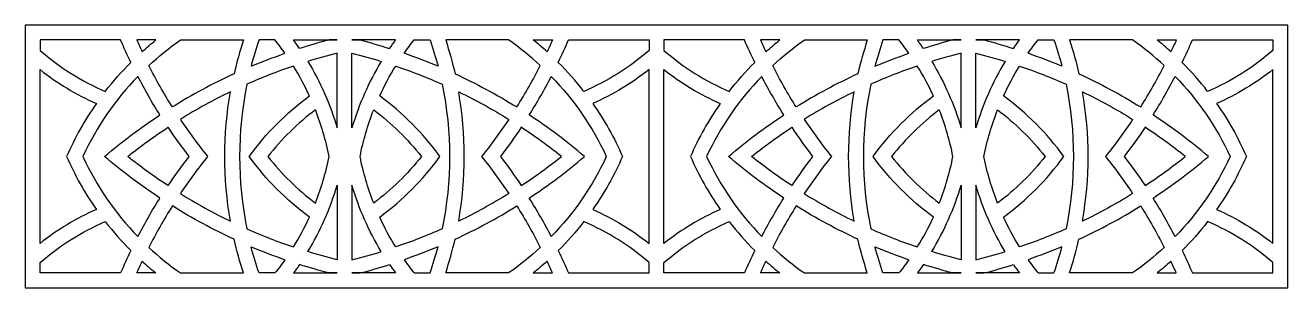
# Model space of a CAD drawing. Header units: millimetres. Extents: x 3952 to 6583, y 2215 to 2762.
import ezdxf

# ---------------------------------------------------------------- set-up
doc = ezdxf.new("R2010")
doc.units = ezdxf.units.MM
doc.layers.add('Layer 1', color=1, linetype='Continuous')

msp = doc.modelspace()

# ---------------------------------------------------------------- linework, layer by layer
at = {"layer": 'Layer 1'}
msp.add_lwpolyline([(3951.7, 2215.1), (6582.7, 2215.1), (6582.7, 2762.5), (3951.7, 2762.5)], close=True, dxfattribs=at)
for points in [[(3982.4, 2710, 0.077787), (4118.5, 2624.6, -0.03138), (4171.7, 2684.9, -0.011315), (4150.3, 2731.7), (3982.4, 2731.7)], [(4195.1, 2707.1, -0.014775), (4223.9, 2731.7), (4183.9, 2731.7, 0.006098)], [(4209.2, 2678.4, -0.034815), (4275.2, 2731.7), (4406.4, 2731.7, 0.023476), (4386.9, 2661.3, 0.031193), (4258.2, 2592, -0.022425)], [(4438.9, 2731.7, 0.019138), (4422.3, 2676.9, -0.016109), (4492.9, 2703.9, 0.015423), (4472, 2731.7)], [(4584.9, 2731.7, 0.013652), (4523.3, 2714, 0.009112), (4510.8, 2731.7), (4601.7, 2731.7)], [(4649.4, 2731.7, -0.013652), (4710.9, 2714, -0.009112), (4723.4, 2731.7), (4632.5, 2731.7)], [(4795.4, 2731.7, -0.019138), (4811.9, 2676.9, 0.016109), (4741.3, 2703.9, -0.015423), (4762.2, 2731.7)], [(5025, 2678.4, 0.034815), (4959, 2731.7), (4827.8, 2731.7, -0.023476), (4847.3, 2661.3, -0.031193), (4976, 2592, 0.022425)], [(5039.1, 2707.1, 0.014775), (5010.3, 2731.7), (5050.3, 2731.7, -0.006098)], [(5251.8, 2710, -0.077787), (5115.7, 2624.6, 0.03138), (5062.5, 2684.9, 0.011315), (5083.9, 2731.7), (5251.8, 2731.7)], [(5282.6, 2710, 0.077787), (5418.7, 2624.6, -0.03138), (5471.8, 2684.9, -0.011315), (5450.4, 2731.7), (5282.6, 2731.7)], [(5495.3, 2707.1, -0.014775), (5524.1, 2731.7), (5484, 2731.7, 0.006098)], [(5509.4, 2678.4, -0.034815), (5575.4, 2731.7), (5706.5, 2731.7, 0.023476), (5687, 2661.3, 0.031193), (5558.3, 2592, -0.022425)], [(5739, 2731.7, 0.019138), (5722.5, 2676.9, -0.016109), (5793, 2703.9, 0.015423), (5772.2, 2731.7)], [(5885, 2731.7, 0.013652), (5823.5, 2714, 0.009112), (5811, 2731.7), (5901.9, 2731.7)], [(5949.5, 2731.7, -0.013652), (6011, 2714, -0.009112), (6023.5, 2731.7), (5932.6, 2731.7)], [(6095.5, 2731.7, -0.019138), (6112, 2676.9, 0.016109), (6041.5, 2703.9, -0.015423), (6062.3, 2731.7)], [(6325.1, 2678.4, 0.034815), (6259.1, 2731.7), (6128, 2731.7, -0.023476), (6147.5, 2661.3, -0.031193), (6276.2, 2592, 0.022425)], [(6339.2, 2707.1, 0.014775), (6310.4, 2731.7), (6350.5, 2731.7, -0.006098)], [(6551.9, 2710, -0.077787), (6415.8, 2624.6, 0.03138), (6362.7, 2684.9, 0.011315), (6384, 2731.7), (6551.9, 2731.7)], [(4601.7, 2704.2, 0.013903), (4540.6, 2687.2, -0.064037), (4601.7, 2548.7)], [(4632.5, 2704.2, -0.013903), (4693.7, 2687.2, 0.064037), (4632.5, 2548.7)], [(5901.9, 2704.2, 0.013903), (5840.7, 2687.2, -0.064037), (5901.9, 2548.7)], [(5932.6, 2704.2, -0.013903), (5993.8, 2687.2, 0.064037), (5932.6, 2548.7)], [(4099.8, 2599.2, 0.049514), (4037.8, 2488.8, 0.049514), (4099.8, 2378.4, 0.062532), (3982.4, 2307.5), (3982.4, 2670.1, 0.062532)], [(4418.3, 2488.8, -0.075941), (4543.9, 2615.2, 0.031423), (4510.4, 2677.4, 0.022758), (4413.7, 2639.6, 0.101907), (4413.7, 2337.9, 0.022758), (4510.4, 2300.1, 0.031423), (4543.9, 2362.3, -0.075941)], [(4815.9, 2488.8, 0.075941), (4690.3, 2615.2, -0.031423), (4723.8, 2677.4, -0.022758), (4820.5, 2639.6, -0.101907), (4820.5, 2337.9, -0.022758), (4723.8, 2300.1, -0.031423), (4690.3, 2362.3, 0.075941)], [(5134.4, 2599.2, -0.049514), (5196.4, 2488.8, -0.049514), (5134.4, 2378.4, -0.062532), (5251.8, 2307.5), (5251.8, 2670.1, -0.062532)], [(5399.9, 2599.2, 0.049514), (5338, 2488.8, 0.049514), (5399.9, 2378.4, 0.062532), (5282.6, 2307.5), (5282.6, 2670.1, 0.062532)], [(5718.4, 2488.8, -0.075941), (5844.1, 2615.2, 0.031423), (5810.6, 2677.4, 0.022758), (5713.8, 2639.6, 0.101907), (5713.8, 2337.9, 0.022758), (5810.6, 2300.1, 0.031423), (5844.1, 2362.3, -0.075941)], [(6116.1, 2488.8, 0.075941), (5990.4, 2615.2, -0.031423), (6023.9, 2677.4, -0.022758), (6120.7, 2639.6, -0.101907), (6120.7, 2337.9, -0.022758), (6023.9, 2300.1, -0.031423), (5990.4, 2362.3, 0.075941)], [(6434.5, 2599.2, -0.049514), (6496.5, 2488.8, -0.049514), (6434.5, 2378.4, -0.062532), (6551.9, 2307.5), (6551.9, 2670.1, -0.062532)], [(4071.6, 2488.8, 0.0836), (4186.2, 2321.8, -0.020357), (4232.2, 2402.2, -0.030791), (4116.9, 2488.8, -0.030791), (4232.2, 2575.4, -0.020357), (4186.2, 2655.8, 0.0836)], [(5162.6, 2488.8, -0.0836), (5048, 2321.8, 0.020357), (5002, 2402.2, 0.030791), (5117.4, 2488.8, 0.030791), (5002, 2575.4, 0.020357), (5048, 2655.8, -0.0836)], [(5371.7, 2488.8, 0.0836), (5486.4, 2321.8, -0.020357), (5532.4, 2402.2, -0.030791), (5417, 2488.8, -0.030791), (5532.4, 2575.4, -0.020357), (5486.4, 2655.8, 0.0836)], [(6462.8, 2488.8, -0.0836), (6348.1, 2321.8, 0.020357), (6302.1, 2402.2, 0.030791), (6417.5, 2488.8, 0.030791), (6302.1, 2575.4, 0.020357), (6348.1, 2655.8, -0.0836)], [(4331.5, 2488.8, 0.021658), (4274.9, 2411.4, 0.026117), (4379.3, 2353.9, -0.087286), (4379.3, 2623.7, 0.026117), (4274.9, 2566.2, 0.021658)], [(4902.7, 2488.8, -0.021658), (4959.3, 2411.4, -0.026117), (4854.9, 2353.9, 0.087286), (4854.9, 2623.7, -0.026117), (4959.3, 2566.2, -0.021658)], [(5631.6, 2488.8, 0.021658), (5575, 2411.4, 0.026117), (5679.4, 2353.9, -0.087286), (5679.4, 2623.7, 0.026117), (5575, 2566.2, 0.021658)], [(6202.9, 2488.8, -0.021658), (6259.5, 2411.4, -0.026117), (6155, 2353.9, 0.087286), (6155, 2623.7, -0.026117), (6259.5, 2566.2, -0.021658)], [(4556.4, 2391.5, 0.045149), (4584.8, 2488.8, 0.045149), (4556.4, 2586.1, 0.0624), (4457, 2488.8, 0.0624)], [(4677.9, 2391.5, -0.045149), (4649.4, 2488.8, -0.045149), (4677.9, 2586.1, -0.0624), (4777.3, 2488.8, -0.0624)], [(5856.5, 2391.5, 0.045149), (5884.9, 2488.8, 0.045149), (5856.5, 2586.1, 0.0624), (5757.1, 2488.8, 0.0624)], [(5978, 2391.5, -0.045149), (5949.5, 2488.8, -0.045149), (5978, 2586.1, -0.0624), (6077.4, 2488.8, -0.0624)], [(4292.4, 2488.8, 0.016421), (4249, 2428, -0.022665), (4165.2, 2488.8, -0.022665), (4249, 2549.6, 0.016421)], [(4941.8, 2488.8, -0.016421), (4985.2, 2428, 0.022665), (5069, 2488.8, 0.022665), (4985.2, 2549.6, -0.016421)], [(5592.5, 2488.8, 0.016421), (5549.1, 2428, -0.022665), (5465.4, 2488.8, -0.022665), (5549.1, 2549.6, 0.016421)], [(6241.9, 2488.8, -0.016421), (6285.4, 2428, 0.022665), (6369.1, 2488.8, 0.022665), (6285.4, 2549.6, -0.016421)], [(4601.7, 2273.4, -0.013903), (4540.6, 2290.4, 0.064037), (4601.7, 2428.8)], [(4632.5, 2273.4, 0.013903), (4693.7, 2290.4, -0.064037), (4632.5, 2428.8)], [(5901.9, 2273.4, -0.013903), (5840.7, 2290.4, 0.064037), (5901.9, 2428.8)], [(5932.6, 2273.4, 0.013903), (5993.8, 2290.4, -0.064037), (5932.6, 2428.8)], [(4209.2, 2299.2, 0.034815), (4275.2, 2245.9), (4406.4, 2245.9, -0.023476), (4386.9, 2316.3, -0.031193), (4258.2, 2385.6, 0.022425)], [(5025, 2299.2, -0.034815), (4959, 2245.9), (4827.8, 2245.9, 0.023476), (4847.3, 2316.3, 0.031193), (4976, 2385.6, -0.022425)], [(5509.4, 2299.2, 0.034815), (5575.4, 2245.9), (5706.5, 2245.9, -0.023476), (5687, 2316.3, -0.031193), (5558.3, 2385.6, 0.022425)], [(6325.1, 2299.2, -0.034815), (6259.1, 2245.9), (6128, 2245.9, 0.023476), (6147.5, 2316.3, 0.031193), (6276.2, 2385.6, -0.022425)], [(3982.4, 2267.5, -0.077787), (4118.5, 2353, 0.03138), (4171.7, 2292.7, 0.011315), (4150.3, 2245.9), (3982.4, 2245.9)], [(5251.8, 2267.5, 0.077787), (5115.7, 2353, -0.03138), (5062.5, 2292.7, -0.011315), (5083.9, 2245.9), (5251.8, 2245.9)], [(5282.6, 2267.5, -0.077787), (5418.7, 2353, 0.03138), (5471.8, 2292.7, 0.011315), (5450.4, 2245.9), (5282.6, 2245.9)], [(6551.9, 2267.5, 0.077787), (6415.8, 2353, -0.03138), (6362.7, 2292.7, -0.011315), (6384, 2245.9), (6551.9, 2245.9)], [(4438.9, 2245.9, -0.019138), (4422.3, 2300.7, 0.016109), (4492.9, 2273.6, -0.015423), (4472, 2245.9)], [(4795.4, 2245.9, 0.019138), (4811.9, 2300.7, -0.016109), (4741.3, 2273.6, 0.015423), (4762.2, 2245.9)], [(5739, 2245.9, -0.019138), (5722.5, 2300.7, 0.016109), (5793, 2273.6, -0.015423), (5772.2, 2245.9)], [(6095.5, 2245.9, 0.019138), (6112, 2300.7, -0.016109), (6041.5, 2273.6, 0.015423), (6062.3, 2245.9)], [(4195.1, 2270.4, 0.014775), (4223.9, 2245.9), (4183.9, 2245.9, -0.006098)], [(4584.9, 2245.9, -0.013652), (4523.3, 2263.5, -0.009112), (4510.8, 2245.9), (4601.7, 2245.9)], [(4649.4, 2245.9, 0.013652), (4710.9, 2263.5, 0.009112), (4723.4, 2245.9), (4632.5, 2245.9)], [(5039.1, 2270.4, -0.014775), (5010.3, 2245.9), (5050.3, 2245.9, 0.006098)], [(5495.3, 2270.4, 0.014775), (5524.1, 2245.9), (5484, 2245.9, -0.006098)], [(5885, 2245.9, -0.013652), (5823.5, 2263.5, -0.009112), (5811, 2245.9), (5901.9, 2245.9)], [(5949.5, 2245.9, 0.013652), (6011, 2263.5, 0.009112), (6023.5, 2245.9), (5932.6, 2245.9)], [(6339.2, 2270.4, -0.014775), (6310.4, 2245.9), (6350.5, 2245.9, 0.006098)]]:
    msp.add_lwpolyline(points, format="xyb", close=True, dxfattribs=at)

doc.saveas('drawing.dxf')
